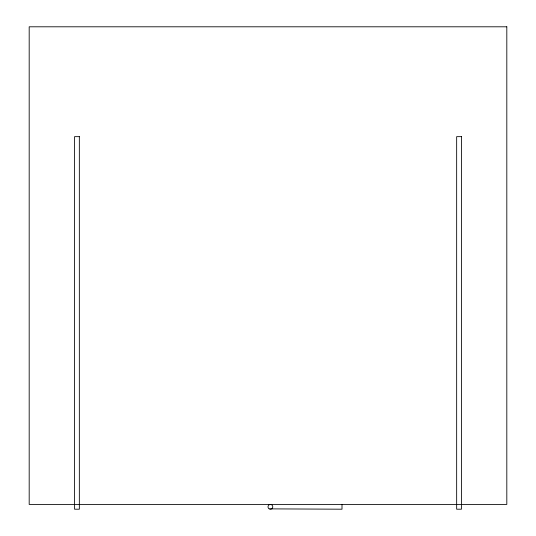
<?xml version="1.0" encoding="UTF-8"?>
<svg xmlns="http://www.w3.org/2000/svg" width="536" height="536" viewBox="0 0 536 536"><rect width="100%" height="100%" fill="white"/><g stroke="black" fill="none" stroke-linecap="round" stroke-linejoin="round"><path stroke-width="0.8" d="M342.002 504.423L342.002 509.2L270.358 508.878M506.815 26.8L29.185 26.8L29.185 504.423L506.815 504.423L506.815 26.8M79.341 136.653L74.564 136.653L74.564 509.2L79.341 509.2L79.341 136.653M461.436 136.653L456.659 136.653L456.659 509.2L461.436 509.2L461.436 136.653M269.193 508.878A2.385 2.385 0 0 0 272.777 506.815A2.385 2.385 0 0 0 269.193 504.745A2.385 2.385 0 0 0 269.193 508.878"/></g></svg>
